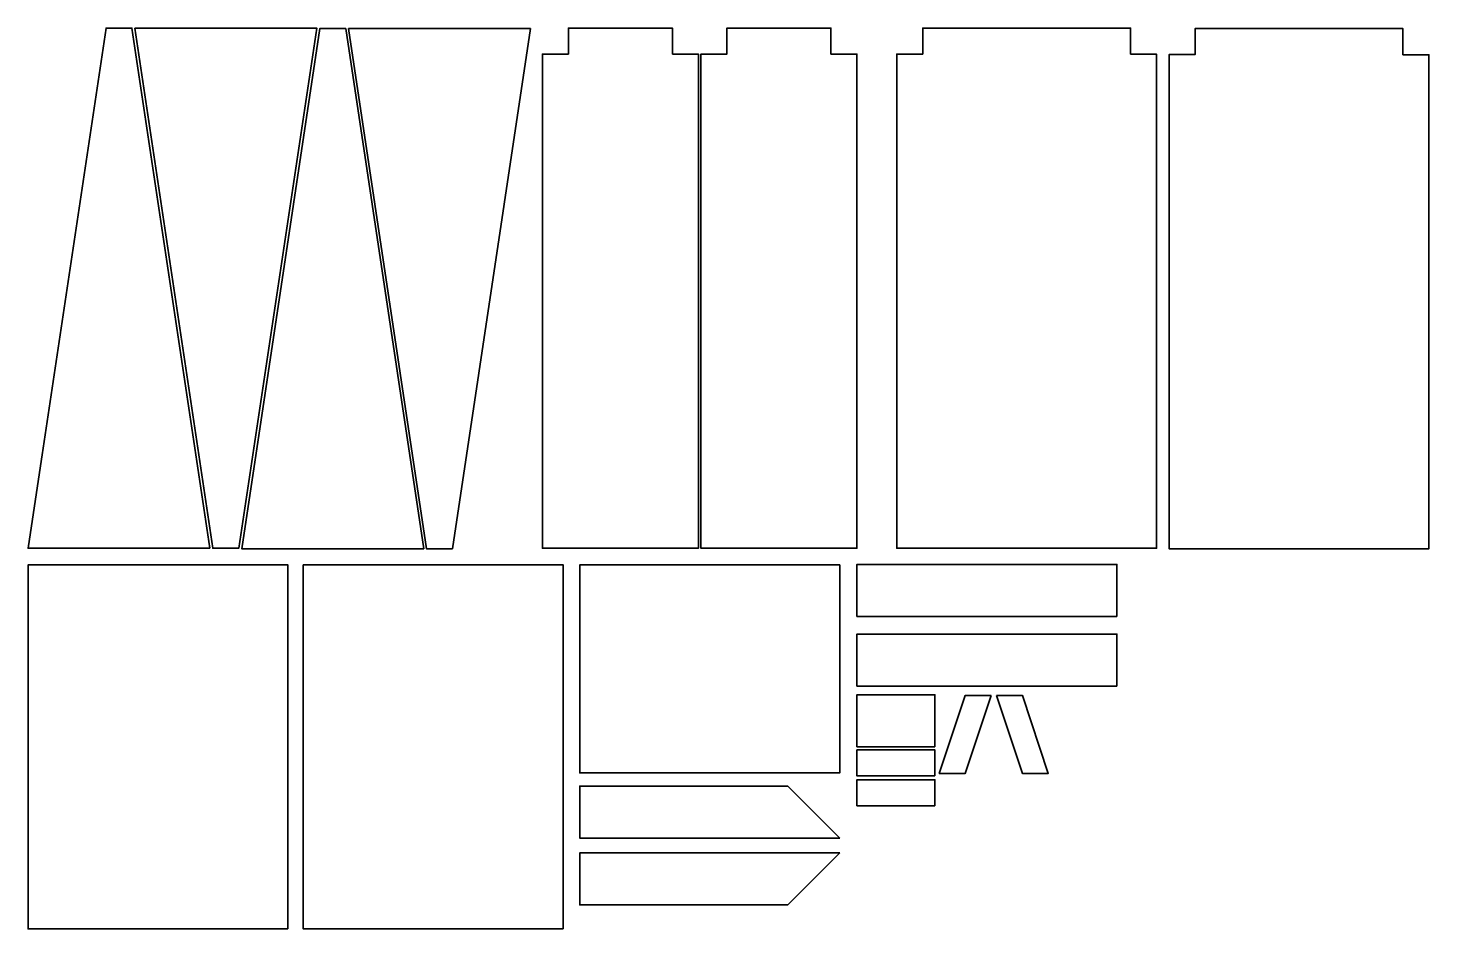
# Model space of a CAD drawing. Header units: inches. Extents: x -1969 to 3421, y -1184 to 2280.
import ezdxf

# ---------------------------------------------------------------- set-up
doc = ezdxf.new("R2010")
doc.units = ezdxf.units.IN
doc.header["$MEASUREMENT"] = 0
doc.layers.add('Layer 1', color=7, linetype='Continuous')

msp = doc.modelspace()

# ---------------------------------------------------------------- linework, layer by layer
at = {"layer": 'Layer 1', "color": 250, "lineweight": 35, "true_color": 0x231f20}
for points in [[(-1268.7, 280.2), (-1968.7, 280.2), (-1668.7, 2280.2), (-1568.7, 2280.2), (-1268.7, 280.2)], [(-1558.1, 2280.2), (-858.1, 2280.2), (-1158.1, 280.2), (-1258.1, 280.2), (-1558.1, 2280.2)], [(-446.6, 277.9), (-1146.7, 277.9), (-846.7, 2277.9), (-746.7, 2277.9), (-446.6, 277.9)], [(-736.1, 2277.9), (-36.1, 2277.9), (-336.1, 277.9), (-436.1, 277.9), (-736.1, 2277.9)], [(510, 2180.2), (510, 2280.2), (110, 2280.2), (110, 2180.2), (10, 2180.2), (10, 280.2), (610, 280.2), (610, 2180.2), (510, 2180.2)], [(1120, 2180.2), (1120, 2280.2), (720, 2280.2), (720, 2180.2), (620, 2180.2), (620, 280.2), (1220, 280.2), (1220, 2180.2), (1120, 2180.2)], [(2273, 2179.6), (2273, 2280.2), (1473, 2280.2), (1473, 2180.2), (1373, 2180.2), (1373, 280.2), (2373, 280.2), (2373, 2179.6), (2273, 2179.6)], [(3320.8, 2177.2), (3320.8, 2277.9), (2520.8, 2277.9), (2520.8, 2177.9), (2420.8, 2177.9), (2420.8, 277.9), (3420.8, 277.9), (3420.8, 2177.2), (3320.8, 2177.2)], [(-968.7, -1183.9), (-1968.7, -1183.9), (-1968.7, 216.1), (-968.7, 216.1), (-968.7, -1183.9)], [(90, -1183.9), (-910, -1183.9), (-910, 216.1), (90, 216.1), (90, -1183.9)], [(1153.8, 216.1), (153.8, 216.1), (153.8, -583.9), (1153.8, -583.9), (1153.8, 216.1)], [(2220, 18), (1220, 18), (1220, 218), (2220, 218), (2220, 18)], [(2220, -249.9), (1220, -249.9), (1220, -49.9), (2220, -49.9), (2220, -249.9)], [(1520, -483.6), (1220, -483.6), (1220, -283.6), (1520, -283.6), (1520, -483.6)], [(1737, -286.1), (1637, -586.1), (1537, -586.1), (1637, -286.1), (1737, -286.1)], [(1756.4, -286.1), (1856.4, -586.1), (1956.4, -586.1), (1856.4, -286.1), (1756.4, -286.1)], [(1520, -595.2), (1220, -595.2), (1220, -495.2), (1520, -495.2), (1520, -595.2)], [(1153.8, -834.6), (953.8, -634.6), (153.8, -634.6), (153.8, -834.6), (1153.8, -834.6)], [(1520, -710.3), (1220, -710.3), (1220, -610.3), (1520, -610.3), (1520, -710.3)], [(1153.8, -891.5), (953.8, -1091.5), (153.8, -1091.5), (153.8, -891.5), (1153.8, -891.5)]]:
    msp.add_lwpolyline(points, dxfattribs=at)

doc.saveas('drawing.dxf')
